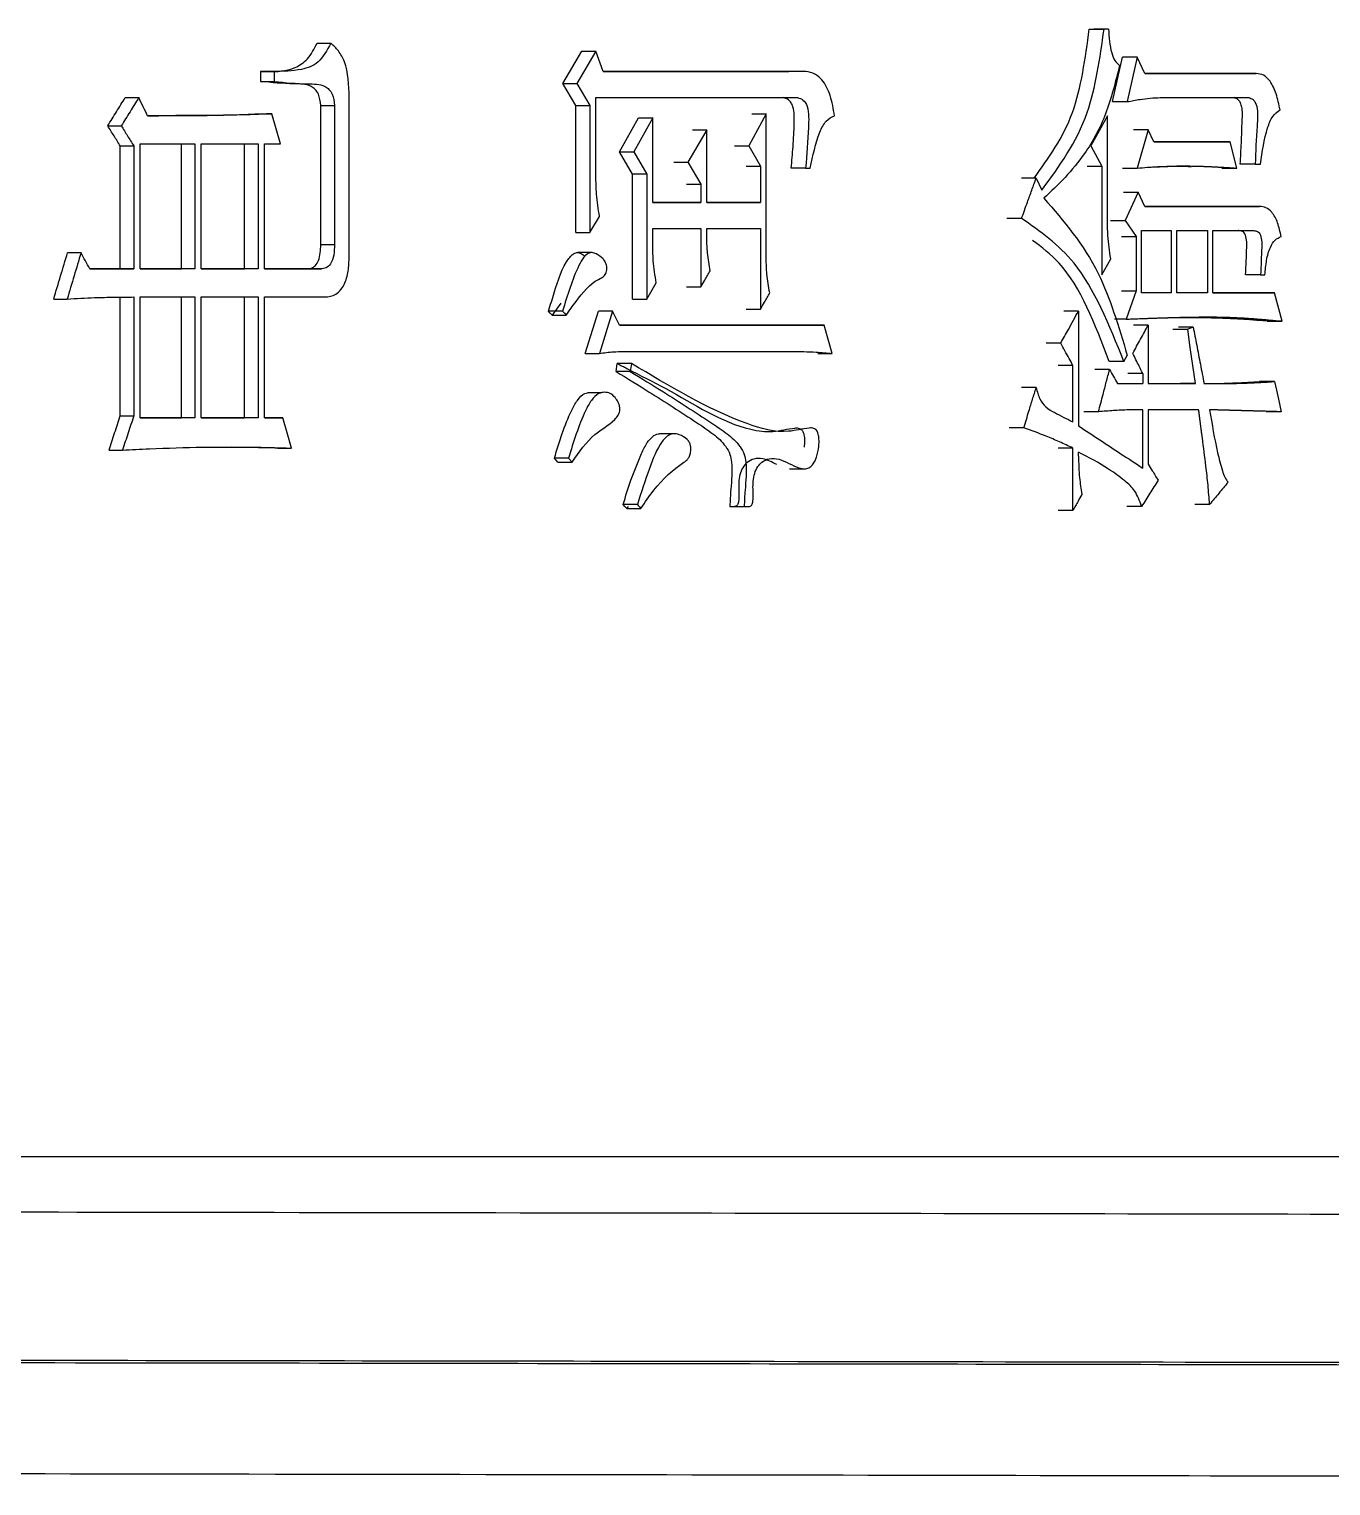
# Model space of a CAD drawing. Header units: millimetres. Extents: x 2371 to 4515, y 843 to 2359.
# Drawn here: x 3280.94 to 3287.93, y 1064.14 to 1071.97 of the extents above; entities that cross this region are included whole.
import ezdxf

# ---------------------------------------------------------------- set-up
doc = ezdxf.new("R2010")
doc.units = ezdxf.units.MM

msp = doc.modelspace()

# ---------------------------------------------------------------- linework, layer by layer
at = {"color": 7, "linetype": 'Continuous', "lineweight": 25}
for p, q in [((3286.6374, 1071.9671), (3286.7164, 1071.9671)), ((3286.7402, 1071.9671), (3286.6611, 1071.9671)), ((3286.7402, 1071.9671), (3286.7164, 1071.9671)), ((3282.4894, 1071.8913), (3282.5634, 1071.8913)), ((3283.809, 1071.675), (3283.9111, 1071.848)), ((3283.9869, 1071.848), (3283.8847, 1071.675)), ((3283.9111, 1071.848), (3283.9869, 1071.848)), ((3284.0252, 1071.7399), (3283.9869, 1071.848)), ((3286.7616, 1071.5776), (3286.8148, 1071.8156)), ((3286.8945, 1071.8156), (3286.8152, 1071.8156)), ((3286.8945, 1071.8156), (3286.8411, 1071.5776)), ((3286.9359, 1071.7291), (3286.8945, 1071.8156)), ((3282.2596, 1071.7399), (3282.186, 1071.7399)), ((3282.186, 1071.7399), (3282.186, 1071.6858)), ((3282.2596, 1071.7399), (3282.2596, 1071.6858)), ((3285.1012, 1071.7399), (3284.0252, 1071.7399)), ((3284.0252, 1071.7399), (3285.0239, 1071.7399)), ((3285.1012, 1071.7399), (3285.024, 1071.7399)), ((3282.186, 1071.6858), (3282.2596, 1071.6858)), ((3283.809, 1071.675), (3283.8847, 1071.675)), ((3283.8792, 1071.556), (3283.809, 1071.675)), ((3283.8847, 1071.675), (3283.955, 1071.556)), ((3287.534, 1071.7291), (3286.9359, 1071.7291)), ((3286.9359, 1071.7291), (3287.4535, 1071.7291)), ((3287.454, 1071.7291), (3287.534, 1071.7291)), ((3281.4592, 1071.5992), (3281.5318, 1071.5992)), ((3282.6621, 1070.7555), (3282.6621, 1071.5992)), ((3283.9869, 1071.5992), (3285.0701, 1071.5992)), ((3283.9869, 1071.1774), (3283.9869, 1071.5992)), ((3287.0186, 1071.5993), (3287.4933, 1071.5993)), ((3282.1727, 1071.5127), (3282.2463, 1071.5127)), ((3282.5092, 1071.5562), (3282.5832, 1071.5562)), ((3282.5092, 1070.8096), (3282.5092, 1071.5562)), ((3282.5832, 1071.5562), (3282.5832, 1070.8096)), ((3283.8792, 1071.556), (3283.955, 1071.556)), ((3283.8792, 1070.8745), (3283.8792, 1071.556)), ((3283.955, 1071.556), (3283.955, 1070.8745)), ((3284.902, 1071.5127), (3284.8082, 1071.3396)), ((3284.825, 1071.5127), (3284.902, 1071.5127)), ((3284.902, 1070.7339), (3284.902, 1071.5127)), ((3286.7342, 1071.5019), (3286.6449, 1071.3396)), ((3286.7342, 1070.9502), (3286.7342, 1071.5019)), ((3286.762, 1071.5776), (3286.8411, 1071.5776)), ((3281.365, 1071.4478), (3281.4376, 1071.4478)), ((3284.1145, 1071.3072), (3284.2158, 1071.4911)), ((3284.292, 1071.4911), (3284.1906, 1071.3072)), ((3284.2158, 1071.4911), (3284.292, 1071.4911)), ((3284.292, 1071.0367), (3284.292, 1071.4911)), ((3284.5824, 1071.4262), (3284.4816, 1071.2531)), ((3284.5058, 1071.4262), (3284.5824, 1071.4262)), ((3284.5824, 1071.0367), (3284.5824, 1071.4262)), ((3286.9536, 1071.4262), (3286.8743, 1071.4262)), ((3286.9536, 1071.4262), (3286.8945, 1071.2207)), ((3286.9832, 1071.3613), (3286.9536, 1071.4262)), ((3281.5386, 1070.6797), (3281.5386, 1071.3504)), ((3281.5386, 1071.3504), (3281.8336, 1071.3504)), ((3281.7605, 1070.6797), (3281.7605, 1071.3504)), ((3281.8336, 1071.3504), (3281.8336, 1070.6797)), ((3281.867, 1070.6797), (3281.867, 1071.3504)), ((3281.867, 1071.3504), (3282.1734, 1071.3504)), ((3282.0998, 1070.6798), (3282.0998, 1071.3504)), ((3282.1734, 1071.3504), (3282.1733, 1070.6798)), ((3282.2065, 1071.3504), (3282.2927, 1071.3504)), ((3282.2065, 1070.6798), (3282.2065, 1071.3504)), ((3287.3143, 1071.3613), (3287.3942, 1071.3613)), ((3287.4292, 1071.2207), (3287.3942, 1071.3613)), ((3281.4323, 1071.3396), (3281.5049, 1071.3396)), ((3281.4323, 1070.6797), (3281.4323, 1071.3396)), ((3281.5049, 1071.3396), (3281.5049, 1070.6797)), ((3284.1145, 1071.3072), (3284.1906, 1071.3072)), ((3284.1841, 1071.1882), (3284.1145, 1071.3072)), ((3284.1906, 1071.3072), (3284.2604, 1071.1882)), ((3284.7314, 1071.3396), (3284.8082, 1071.3396)), ((3284.8082, 1071.3396), (3284.8707, 1071.2315)), ((3286.6449, 1071.3396), (3286.7045, 1071.2315)), ((3284.2604, 1071.1882), (3284.1841, 1071.1882)), ((3284.1841, 1070.5175), (3284.1841, 1071.1882)), ((3284.2604, 1071.1882), (3284.2604, 1070.5175)), ((3284.4051, 1071.2531), (3284.4816, 1071.2531)), ((3284.4816, 1071.2531), (3284.5509, 1071.1341)), ((3284.7938, 1071.2315), (3284.8707, 1071.2315)), ((3284.8707, 1071.2315), (3284.8707, 1071.0367)), ((3285.1136, 1071.2206), (3285.0364, 1071.2206)), ((3285.1136, 1071.2206), (3285.1384, 1071.2206)), ((3286.6255, 1071.2315), (3286.7045, 1071.2315)), ((3286.7045, 1071.2315), (3286.7045, 1070.6473)), ((3286.8152, 1071.2207), (3286.8945, 1071.2207)), ((3287.3493, 1071.2207), (3287.4292, 1071.2207)), ((3287.5282, 1071.2423), (3287.4482, 1071.2423)), ((3287.5282, 1071.2423), (3287.5572, 1071.2423)), ((3284.4744, 1071.1341), (3284.5509, 1071.1341)), ((3284.5509, 1071.1341), (3284.5509, 1071.0367)), ((3286.3515, 1071.1666), (3286.2729, 1071.1666)), ((3286.3515, 1071.1666), (3286.3815, 1071.1017)), ((3284.5509, 1071.0367), (3284.292, 1071.0367)), ((3284.292, 1071.0367), (3284.4743, 1071.0367)), ((3284.4744, 1071.0367), (3284.5509, 1071.0367)), ((3284.8707, 1071.0367), (3284.5824, 1071.0367)), ((3284.5824, 1071.0367), (3284.7937, 1071.0367)), ((3284.7938, 1071.0367), (3284.8707, 1071.0367)), ((3286.8211, 1071.0909), (3286.9004, 1071.0909)), ((3286.9004, 1071.0909), (3286.8293, 1070.9394)), ((3286.9359, 1071.0151), (3286.9004, 1071.0909)), ((3283.955, 1070.8745), (3284.0061, 1070.961)), ((3287.5514, 1071.0151), (3286.9359, 1071.0151)), ((3286.9359, 1071.0151), (3287.4709, 1071.0151)), ((3287.4714, 1071.0151), (3287.5514, 1071.0151)), ((3284.292, 1070.8961), (3284.5509, 1070.8961)), ((3284.292, 1070.8204), (3284.292, 1070.8961)), ((3284.5509, 1070.8961), (3284.5509, 1070.5824)), ((3284.5824, 1070.8961), (3284.8707, 1070.8961)), ((3284.5824, 1070.842), (3284.5824, 1070.8961)), ((3284.8707, 1070.8961), (3284.8707, 1070.4634)), ((3286.2733, 1070.9502), (3286.1948, 1070.9502)), ((3286.7501, 1070.9394), (3286.8293, 1070.9394)), ((3286.8293, 1070.9394), (3286.8885, 1070.8529)), ((3286.9181, 1070.55), (3286.9181, 1070.8853)), ((3286.9181, 1070.8853), (3287.0775, 1070.8853)), ((3287.0775, 1070.8853), (3287.0775, 1070.55)), ((3287.107, 1070.55), (3287.107, 1070.8853)), ((3287.107, 1070.8853), (3287.2714, 1070.8853)), ((3287.2714, 1070.8853), (3287.2714, 1070.55)), ((3287.3007, 1070.8853), (3287.5165, 1070.8853)), ((3287.3007, 1070.55), (3287.3007, 1070.8853)), ((3287.4367, 1070.8853), (3287.5167, 1070.8853)), ((3282.5092, 1070.8096), (3282.5832, 1070.8096)), ((3283.8792, 1070.8745), (3283.955, 1070.8745)), ((3286.8093, 1070.8529), (3286.8885, 1070.8529)), ((3286.8885, 1070.8529), (3286.8885, 1070.5608)), ((3281.2215, 1070.7663), (3281.1492, 1070.7663)), ((3283.9671, 1070.7667), (3283.8907, 1070.7667)), ((3286.7045, 1070.6473), (3286.7521, 1070.7339)), ((3281.5049, 1070.6797), (3281.2688, 1070.6797)), ((3281.2688, 1070.6797), (3281.4323, 1070.6797)), ((3281.4323, 1070.6797), (3281.5049, 1070.6797)), ((3281.8336, 1070.6797), (3281.5386, 1070.6797)), ((3281.5386, 1070.6797), (3281.7605, 1070.6797)), ((3281.8336, 1070.6797), (3281.7605, 1070.6797)), ((3282.1733, 1070.6798), (3281.867, 1070.6797)), ((3281.867, 1070.6797), (3282.0998, 1070.6798)), ((3282.1733, 1070.6798), (3282.0998, 1070.6798)), ((3282.5107, 1070.6798), (3282.2065, 1070.6798)), ((3282.2065, 1070.6798), (3282.4368, 1070.6798)), ((3282.4368, 1070.6798), (3282.5107, 1070.6798)), ((3287.5572, 1070.6474), (3287.4772, 1070.6474)), ((3287.5572, 1070.6474), (3287.5804, 1070.6474)), ((3284.2604, 1070.5175), (3284.311, 1070.604)), ((3284.4744, 1070.5824), (3284.5509, 1070.5824)), ((3281.0748, 1070.5175), (3281.147, 1070.5175)), ((3281.4323, 1069.8901), (3281.4323, 1070.5283)), ((3281.5049, 1070.5283), (3281.5049, 1069.8901)), ((3281.5386, 1069.8793), (3281.5386, 1070.5283)), ((3281.5386, 1070.5283), (3281.8336, 1070.5283)), ((3281.7605, 1069.8793), (3281.7605, 1070.5283)), ((3281.8336, 1070.5283), (3281.8336, 1069.8793)), ((3281.867, 1069.8793), (3281.867, 1070.5283)), ((3281.867, 1070.5283), (3282.1733, 1070.5283)), ((3282.0998, 1069.8793), (3282.0998, 1070.5283)), ((3282.1733, 1070.5283), (3282.1733, 1069.8793)), ((3282.2065, 1070.5283), (3282.5305, 1070.5283)), ((3282.2065, 1069.8793), (3282.2065, 1070.5283)), ((3283.7983, 1070.4945), (3283.7515, 1070.431)), ((3284.1841, 1070.5175), (3284.2604, 1070.5175)), ((3286.8093, 1070.5608), (3286.8885, 1070.5608)), ((3286.8885, 1070.5608), (3286.8352, 1070.4094)), ((3287.0775, 1070.55), (3286.9181, 1070.55)), ((3287.0775, 1070.55), (3286.9981, 1070.55)), ((3287.2714, 1070.55), (3287.107, 1070.55)), ((3287.2714, 1070.55), (3287.1917, 1070.55)), ((3287.6327, 1070.55), (3287.3007, 1070.55)), ((3287.3007, 1070.55), (3287.5521, 1070.55)), ((3287.5525, 1070.55), (3287.6327, 1070.55)), ((3287.6732, 1070.3986), (3287.6327, 1070.55)), ((3283.8079, 1070.4526), (3283.7323, 1070.4526)), ((3283.7515, 1070.431), (3283.8271, 1070.431)), ((3283.9302, 1070.2254), (3284.0002, 1070.4526)), ((3284.0761, 1070.4526), (3284.0002, 1070.4526)), ((3284.0761, 1070.4526), (3284.0061, 1070.2254)), ((3284.1143, 1070.3769), (3284.0761, 1070.4526)), ((3284.7938, 1070.4634), (3284.8707, 1070.4634)), ((3286.5792, 1070.4526), (3286.5004, 1070.4526)), ((3286.5792, 1070.4526), (3286.5792, 1069.836)), ((3286.8352, 1070.4094), (3286.7718, 1070.4094)), ((3285.2128, 1070.3769), (3284.1143, 1070.3769)), ((3284.1143, 1070.3769), (3285.1354, 1070.3769)), ((3285.1355, 1070.3769), (3285.2128, 1070.3769)), ((3285.2561, 1070.2255), (3285.2128, 1070.3769)), ((3286.9536, 1070.3769), (3286.8743, 1070.3769)), ((3286.9536, 1070.3769), (3286.9536, 1070.0632)), ((3287.0862, 1070.3553), (3287.1658, 1070.3553)), ((3287.1952, 1070.3661), (3287.1156, 1070.3661)), ((3287.1952, 1070.3661), (3287.1658, 1070.3553)), ((3287.5925, 1070.3986), (3287.5251, 1070.4043)), ((3287.593, 1070.3986), (3287.6732, 1070.3986)), ((3286.4835, 1070.2796), (3286.4048, 1070.2796)), ((3283.9302, 1070.2254), (3284.0061, 1070.2254)), ((3284.0954, 1070.1281), (3284.1018, 1070.1714)), ((3284.1779, 1070.1714), (3284.1018, 1070.1714)), ((3284.1779, 1070.1714), (3284.1715, 1070.1281)), ((3284.1842, 1070.2363), (3285.039, 1070.2363)), ((3284.9619, 1070.2363), (3285.039, 1070.2363)), ((3285.1788, 1070.2255), (3285.2561, 1070.2255)), ((3286.8233, 1070.1822), (3286.8411, 1070.2146)), ((3284.1715, 1070.1281), (3284.0954, 1070.1281)), ((3286.5493, 1070.1606), (3286.4705, 1070.1606)), ((3286.5493, 1069.8577), (3286.5493, 1070.1606)), ((3286.7461, 1070.1389), (3286.6671, 1070.1389)), ((3286.924, 1070.1173), (3286.8448, 1070.1173)), ((3286.924, 1070.1173), (3286.924, 1070.0632)), ((3284.0169, 1070.0144), (3283.941, 1070.0144)), ((3286.3515, 1070.0416), (3286.2726, 1070.0416)), ((3286.7877, 1070.0632), (3286.924, 1070.0632)), ((3286.8448, 1070.0632), (3286.924, 1070.0632)), ((3286.9536, 1070.0632), (3287.2069, 1070.0632)), ((3287.2069, 1070.0632), (3287.1273, 1070.0632)), ((3287.6326, 1070.074), (3287.552, 1070.074)), ((3281.4323, 1069.8901), (3281.5049, 1069.8901)), ((3281.8336, 1069.8793), (3281.5386, 1069.8793)), ((3281.5386, 1069.8793), (3281.7605, 1069.8793)), ((3281.8336, 1069.8793), (3281.7605, 1069.8793)), ((3282.1733, 1069.8793), (3281.867, 1069.8793)), ((3281.867, 1069.8793), (3282.0998, 1069.8793)), ((3282.1733, 1069.8793), (3282.0998, 1069.8793)), ((3282.3059, 1069.8793), (3282.2065, 1069.8793)), ((3282.2065, 1069.8793), (3282.2323, 1069.8793)), ((3282.2323, 1069.8793), (3282.3059, 1069.8793)), ((3286.6866, 1069.9118), (3286.6076, 1069.9118)), ((3286.924, 1069.6089), (3286.924, 1069.9226)), ((3287.2245, 1069.9226), (3286.9536, 1069.9226)), ((3286.9536, 1069.9226), (3286.9536, 1069.6305)), ((3287.6674, 1069.9118), (3287.5872, 1069.9118)), ((3284.406, 1069.7934), (3284.3291, 1069.7934)), ((3286.2853, 1069.8252), (3286.2068, 1069.8252)), ((3281.3718, 1069.7062), (3281.4443, 1069.7062)), ((3282.2785, 1069.717), (3282.3523, 1069.717)), ((3286.5493, 1069.7171), (3286.4705, 1069.7171)), ((3286.5493, 1069.3817), (3286.5493, 1069.7171)), ((3283.7834, 1069.6413), (3283.7643, 1069.6629)), ((3283.7834, 1069.6413), (3283.8591, 1069.6413)), ((3283.8399, 1069.6629), (3283.8591, 1069.6413)), ((3286.5792, 1069.6738), (3286.5792, 1069.6954)), ((3285.0276, 1069.6058), (3285.1053, 1069.6058)), ((3284.2096, 1069.4142), (3284.1334, 1069.4142)), ((3284.1597, 1069.4028), (3284.1524, 1069.3926)), ((3284.1524, 1069.3926), (3284.2286, 1069.3926)), ((3284.7314, 1069.4033), (3284.8082, 1069.4033)), ((3286.9182, 1069.4034), (3286.8389, 1069.4034)), ((3287.2831, 1069.4142), (3287.2034, 1069.4142)), ((3286.5493, 1069.3817), (3286.4705, 1069.3817))]:
    msp.add_line(p, q, dxfattribs=at)
at = {"color": 7, "linetype": 'Continuous', "lineweight": 25, "flags": 128}
for points in [[(3282.2927, 1071.3504), (3282.2695, 1071.4316), (3282.2463, 1071.5127)], [(3283.7515, 1070.431), (3283.7467, 1070.4364), (3283.7419, 1070.4418), (3283.7323, 1070.4526)], [(3283.8079, 1070.4526), (3283.8175, 1070.4418), (3283.8271, 1070.431)], [(3287.2069, 1070.0632), (3287.1932, 1070.1606), (3287.1795, 1070.2579), (3287.1658, 1070.3553)], [(3286.8233, 1070.1822), (3286.788, 1070.1822), (3286.7659, 1070.1822), (3286.7442, 1070.1822)], [(3287.6326, 1070.074), (3287.6427, 1070.027), (3287.6528, 1069.98), (3287.6674, 1069.9118)], [(3282.3523, 1069.717), (3282.3291, 1069.7981), (3282.3059, 1069.8793)], [(3283.8399, 1069.6629), (3283.8119, 1069.6629), (3283.7881, 1069.6629), (3283.7643, 1069.6629)], [(3284.1524, 1069.3926), (3284.1476, 1069.3981), (3284.1428, 1069.4036), (3284.1334, 1069.4142)], [(3284.2096, 1069.4142), (3284.2144, 1069.4087), (3284.2215, 1069.4006), (3284.2286, 1069.3926)], [(3284.7064, 1069.4033), (3284.7348, 1069.4033), (3284.7832, 1069.4033)]]:
    msp.add_lwpolyline(points, dxfattribs=at)
at = {"color": 7, "linetype": 'Continuous', "lineweight": 25}
for points, knots in [([(3286.3404, 1071.1666), (3286.4186, 1071.2749), (3286.5723, 1071.488), (3286.6156, 1071.8092), (3286.637, 1071.9671)], [0, 0, 0, 0, 0.5085385, 1, 1, 1, 1]), ([(3286.3815, 1071.1017), (3286.4751, 1071.229), (3286.6451, 1071.4602), (3286.6943, 1071.8099), (3286.7164, 1071.9671)], [0, 0, 0, 0, 0.550671, 1, 1, 1, 1]), ([(3286.637, 1071.9671), (3286.6414, 1071.9671), (3286.6493, 1071.9671), (3286.6572, 1071.9671), (3286.6607, 1071.9671)], [0, 0, 0, 0, 0.56, 1, 1, 1, 1]), ([(3286.7402, 1071.9671), (3286.743, 1071.923), (3286.747, 1071.8621), (3286.7729, 1071.7953), (3286.7908, 1071.7799), (3286.7996, 1071.7724)], [0, 0, 0, 0, 0.571542, 0.789948, 1, 1, 1, 1]), ([(3282.186, 1071.7399), (3282.2486, 1071.7377), (3282.3361, 1071.7347), (3282.4426, 1071.8014), (3282.4736, 1071.861), (3282.4894, 1071.8913)], [0, 0, 0, 0, 0.552607, 0.772172, 1, 1, 1, 1]), ([(3282.5634, 1071.8913), (3282.5425, 1071.8532), (3282.5015, 1071.7783), (3282.3873, 1071.7413), (3282.308, 1071.7404), (3282.2596, 1071.7399)], [0, 0, 0, 0, 0.287877, 0.565058, 1, 1, 1, 1]), ([(3282.6621, 1071.5992), (3282.6599, 1071.6673), (3282.6568, 1071.7615), (3282.6057, 1071.8525), (3282.5774, 1071.8785), (3282.5634, 1071.8913)], [0, 0, 0, 0, 0.57016, 0.787713, 1, 1, 1, 1]), ([(3285.2685, 1071.5019), (3285.2624, 1071.5389), (3285.2504, 1071.6117), (3285.2079, 1071.6946), (3285.1539, 1071.7351), (3285.1187, 1071.7383), (3285.1012, 1071.7399)], [0, 0, 0, 0, 0.292671, 0.574804, 0.788903, 1, 1, 1, 1]), ([(3286.7996, 1071.7724), (3286.7775, 1071.6828), (3286.7338, 1071.5059), (3286.5957, 1071.2524), (3286.4698, 1071.1315), (3286.3936, 1071.0584)], [0, 0, 0, 0, 0.288018, 0.569196, 1, 1, 1, 1]), ([(3282.5092, 1071.5562), (3282.5065, 1071.5779), (3282.5024, 1071.6118), (3282.4802, 1071.6454), (3282.4368, 1071.6739), (3282.3358, 1071.6709), (3282.2454, 1071.6799), (3282.186, 1071.6858)], [0, 0, 0, 0, 0.11952, 0.186238, 0.251201, 0.506978, 1, 1, 1, 1]), ([(3282.2596, 1071.6858), (3282.3191, 1071.6799), (3282.4096, 1071.6709), (3282.5107, 1071.6739), (3282.5542, 1071.6454), (3282.5764, 1071.6118), (3282.5805, 1071.5779), (3282.5832, 1071.5562)], [0, 0, 0, 0, 0.493123, 0.748949, 0.813909, 0.880596, 1, 1, 1, 1]), ([(3287.6616, 1071.5344), (3287.6557, 1071.5632), (3287.6439, 1071.62), (3287.613, 1071.6864), (3287.5737, 1071.7241), (3287.5472, 1071.7274), (3287.534, 1071.7291)], [0, 0, 0, 0, 0.291495, 0.574413, 0.789057, 1, 1, 1, 1]), ([(3281.365, 1071.4478), (3281.3807, 1071.473), (3281.4121, 1071.5235), (3281.4435, 1071.574), (3281.4592, 1071.5992)], [0, 0, 0, 0, 0.499999, 1, 1, 1, 1]), ([(3281.5318, 1071.5992), (3281.5161, 1071.574), (3281.4847, 1071.5235), (3281.4533, 1071.473), (3281.4376, 1071.4478)], [0, 0, 0, 0, 0.499999, 1, 1, 1, 1]), ([(3281.5789, 1071.5019), (3281.571, 1071.5181), (3281.5554, 1071.5505), (3281.5397, 1071.583), (3281.5318, 1071.5992)], [0, 0, 0, 0, 0.5, 1, 1, 1, 1]), ([(3285.0363, 1071.2206), (3285.0396, 1071.259), (3285.0466, 1071.339), (3285.0523, 1071.4346), (3285.0527, 1071.5063), (3285.0485, 1071.5457), (3285.0357, 1071.5727), (3285.0206, 1071.589), (3285.0056, 1071.5963), (3284.996, 1071.5985), (3284.9929, 1071.5993)], [0, 0, 0, 0, 0.268829, 0.56133, 0.664341, 0.768404, 0.830798, 0.892792, 0.965759, 1, 1, 1, 1]), ([(3285.0701, 1071.5993), (3285.0802, 1071.5964), (3285.1007, 1071.5905), (3285.1264, 1071.5523), (3285.1306, 1071.496), (3285.1276, 1071.3856), (3285.1198, 1071.2937), (3285.1136, 1071.2206)], [0, 0, 0, 0, 0.110883, 0.226049, 0.356903, 0.489202, 1, 1, 1, 1]), ([(3286.8411, 1071.5776), (3286.8638, 1071.5819), (3286.9047, 1071.5895), (3286.9639, 1071.5972), (3287.0003, 1071.5986), (3287.0186, 1071.5993)], [0, 0, 0, 0, 0.38409, 0.691775, 1, 1, 1, 1]), ([(3287.4477, 1071.2423), (3287.4499, 1071.2805), (3287.4545, 1071.3579), (3287.457, 1071.4489), (3287.4604, 1071.5125), (3287.458, 1071.5458), (3287.4505, 1071.5697), (3287.44, 1071.5866), (3287.4267, 1071.5947), (3287.4172, 1071.5979), (3287.4129, 1071.5994)], [0, 0, 0, 0, 0.286968, 0.580596, 0.680153, 0.764019, 0.826522, 0.878176, 0.943989, 1, 1, 1, 1]), ([(3287.4933, 1071.5994), (3287.5013, 1071.5968), (3287.5142, 1071.5928), (3287.5291, 1071.5744), (3287.5448, 1071.5282), (3287.534, 1071.4108), (3287.5305, 1071.3093), (3287.5282, 1071.2423)], [0, 0, 0, 0, 0.101343, 0.162893, 0.226662, 0.489518, 1, 1, 1, 1]), ([(3281.5788, 1071.5021), (3281.6324, 1071.5022), (3281.725, 1071.5024), (3281.8365, 1071.5033), (3281.9042, 1071.5039), (3281.9381, 1071.5046), (3281.9622, 1071.5051), (3282.0153, 1071.5062), (3282.0872, 1071.5082), (3282.1492, 1071.5114), (3282.1727, 1071.5127)], [0, 0, 0, 0, 0.269347, 0.464835, 0.56258, 0.611452, 0.635888, 0.68476, 0.880254, 1, 1, 1, 1]), ([(3282.2463, 1071.5127), (3282.2079, 1071.5107), (3282.1646, 1071.5085), (3282.1019, 1071.5065), (3282.0392, 1071.5052), (3281.9619, 1071.5036), (3281.8844, 1071.5032), (3281.836, 1071.5028), (3281.802, 1071.5026), (3281.7826, 1071.5025), (3281.7705, 1071.5024), (3281.7608, 1071.5024), (3281.751, 1071.5023), (3281.7413, 1071.5023), (3281.7292, 1071.5023), (3281.7195, 1071.5022), (3281.7073, 1071.5022), (3281.6976, 1071.5021), (3281.6854, 1071.5021), (3281.6757, 1071.5021), (3281.666, 1071.5021), (3281.6562, 1071.502), (3281.6465, 1071.502), (3281.6343, 1071.502), (3281.6258, 1071.502), (3281.6173, 1071.5019), (3281.6124, 1071.5019), (3281.6063, 1071.5019), (3281.6015, 1071.5019), (3281.5966, 1071.5019), (3281.5918, 1071.5019), (3281.5859, 1071.5019), (3281.5812, 1071.5019), (3281.5789, 1071.5019)], [0, 0, 0, 0, 0.174064, 0.195822, 0.282854, 0.456917, 0.543949, 0.63098, 0.674496, 0.696253, 0.718011, 0.72889, 0.739769, 0.761527, 0.772406, 0.794164, 0.805043, 0.8268, 0.837679, 0.859437, 0.870316, 0.881195, 0.902953, 0.913832, 0.93559, 0.941029, 0.951908, 0.957347, 0.968226, 0.973666, 0.979105, 0.989553, 1, 1, 1, 1]), ([(3285.1384, 1071.2206), (3285.1522, 1071.287), (3285.1713, 1071.3787), (3285.2204, 1071.4794), (3285.2527, 1071.4945), (3285.2685, 1071.5019)], [0, 0, 0, 0, 0.572938, 0.791384, 1, 1, 1, 1]), ([(3287.5572, 1071.2423), (3287.5663, 1071.3089), (3287.5789, 1071.401), (3287.6198, 1071.5032), (3287.6479, 1071.5241), (3287.6616, 1071.5344)], [0, 0, 0, 0, 0.5719863, 0.7904957, 1, 1, 1, 1]), ([(3281.4323, 1071.3396), (3281.4211, 1071.3576), (3281.3987, 1071.3937), (3281.3762, 1071.4297), (3281.365, 1071.4478)], [0, 0, 0, 0, 0.5, 1, 1, 1, 1]), ([(3281.4376, 1071.4478), (3281.4488, 1071.4297), (3281.4713, 1071.3937), (3281.4937, 1071.3576), (3281.5049, 1071.3396)], [0, 0, 0, 0, 0.499999, 1, 1, 1, 1]), ([(3287.3942, 1071.3613), (3287.2948, 1071.3613), (3287.1583, 1071.3613), (3287.0206, 1071.3613), (3286.9832, 1071.3613)], [0, 0, 0, 0, 0.728341, 1, 1, 1, 1]), ([(3286.9832, 1071.3613), (3287.0567, 1071.3613), (3287.1674, 1071.3613), (3287.2771, 1071.3613), (3287.3139, 1071.3613)], [0, 0, 0, 0, 0.664139, 1, 1, 1, 1]), ([(3286.8945, 1071.2207), (3286.9128, 1071.2221), (3286.9404, 1071.2242), (3286.9725, 1071.2264), (3286.9886, 1071.2275), (3287.0046, 1071.2284), (3287.0528, 1071.231), (3287.1169, 1071.2325), (3287.1899, 1071.232), (3287.2287, 1071.2309), (3287.2515, 1071.2301), (3287.2583, 1071.2299), (3287.2674, 1071.2295), (3287.2765, 1071.2291), (3287.2856, 1071.2287), (3287.2924, 1071.2284), (3287.2992, 1071.2281), (3287.3083, 1071.2276), (3287.3174, 1071.2272), (3287.3265, 1071.2267), (3287.3333, 1071.2263), (3287.3424, 1071.2258), (3287.3515, 1071.2253), (3287.3628, 1071.2247), (3287.3742, 1071.224), (3287.3878, 1071.2232), (3287.4061, 1071.2221), (3287.4199, 1071.2212), (3287.4292, 1071.2207)], [0, 0, 0, 0, 0.10244, 0.15366, 0.17927, 0.192075, 0.243295, 0.448194, 0.550635, 0.653077, 0.665882, 0.678687, 0.691492, 0.717102, 0.729907, 0.742712, 0.755517, 0.768321, 0.793931, 0.806736, 0.819541, 0.832346, 0.857956, 0.870761, 0.896371, 0.921981, 0.947591, 1, 1, 1, 1]), ([(3286.9815, 1071.227), (3286.9826, 1071.227), (3286.9917, 1071.2274), (3287.08, 1071.231), (3287.1354, 1071.2307), (3287.1737, 1071.23), (3287.1817, 1071.2297), (3287.1866, 1071.2296)], [0, 0, 0, 0, 0.061722, 0.491152, 0.7307935, 0.8351844, 1, 1, 1, 1]), ([(3284.0061, 1070.961), (3283.9997, 1071.0008), (3283.9884, 1071.0719), (3283.9874, 1071.1451), (3283.9869, 1071.1774)], [0, 0, 0, 0, 0.558835, 1, 1, 1, 1]), ([(3286.2733, 1070.9502), (3286.2838, 1070.9792), (3286.3021, 1071.0298), (3286.3282, 1071.1019), (3286.3437, 1071.145), (3286.3515, 1071.1666)], [0, 0, 0, 0, 0.402386, 0.701193, 1, 1, 1, 1]), ([(3286.3936, 1071.0584), (3286.4997, 1070.936), (3286.6924, 1070.7138), (3286.795, 1070.3693), (3286.8411, 1070.2146)], [0, 0, 0, 0, 0.551113, 1, 1, 1, 1]), ([(3287.6674, 1070.8529), (3287.662, 1070.8782), (3287.6515, 1070.928), (3287.6218, 1070.9831), (3287.5863, 1071.0118), (3287.563, 1071.014), (3287.5514, 1071.0151)], [0, 0, 0, 0, 0.291879, 0.573778, 0.788361, 1, 1, 1, 1]), ([(3286.8233, 1070.1822), (3286.7439, 1070.3776), (3286.6044, 1070.7207), (3286.3729, 1070.8812), (3286.2733, 1070.9502)], [0, 0, 0, 0, 0.5695969, 1, 1, 1, 1]), ([(3286.7521, 1070.7339), (3286.746, 1070.7749), (3286.7355, 1070.8461), (3286.7346, 1070.9193), (3286.7342, 1070.9502)], [0, 0, 0, 0, 0.576908, 1, 1, 1, 1]), ([(3287.4767, 1070.6474), (3287.4789, 1070.6967), (3287.4817, 1070.7588), (3287.4834, 1070.8331), (3287.4751, 1070.8695), (3287.4553, 1070.8839), (3287.4424, 1070.8849), (3287.4361, 1070.8853)], [0, 0, 0, 0, 0.513666, 0.647616, 0.773872, 0.888864, 1, 1, 1, 1]), ([(3287.5165, 1070.8853), (3287.5229, 1070.8849), (3287.5358, 1070.8839), (3287.5556, 1070.8695), (3287.5639, 1070.8331), (3287.5622, 1070.7588), (3287.5594, 1070.6967), (3287.5572, 1070.6474)], [0, 0, 0, 0, 0.111245, 0.226323, 0.352571, 0.486481, 1, 1, 1, 1]), ([(3282.4368, 1070.6798), (3282.4445, 1070.6803), (3282.4599, 1070.6813), (3282.4818, 1070.6961), (3282.5061, 1070.7367), (3282.5079, 1070.7793), (3282.5092, 1070.8096)], [0, 0, 0, 0, 0.177833, 0.357864, 0.544114, 1, 1, 1, 1]), ([(3282.5832, 1070.8096), (3282.5826, 1070.7908), (3282.5814, 1070.7538), (3282.5657, 1070.7058), (3282.5381, 1070.682), (3282.5198, 1070.6805), (3282.5107, 1070.6798)], [0, 0, 0, 0, 0.293264, 0.577264, 0.790624, 1, 1, 1, 1]), ([(3284.311, 1070.604), (3284.3047, 1070.6438), (3284.2935, 1070.7149), (3284.2925, 1070.7881), (3284.292, 1070.8204)], [0, 0, 0, 0, 0.558836, 1, 1, 1, 1]), ([(3284.6013, 1070.669), (3284.5955, 1070.7006), (3284.5853, 1070.7573), (3284.5833, 1070.8161), (3284.5824, 1070.842)], [0, 0, 0, 0, 0.558879, 1, 1, 1, 1]), ([(3286.7438, 1070.1822), (3286.6671, 1070.3829), (3286.5608, 1070.6611), (3286.3818, 1070.7952), (3286.3319, 1070.8326)], [0, 0, 0, 0, 0.72121, 1, 1, 1, 1]), ([(3287.5804, 1070.6474), (3287.5828, 1070.6735), (3287.5874, 1070.7253), (3287.6052, 1070.7921), (3287.634, 1070.8381), (3287.6564, 1070.848), (3287.6674, 1070.8529)], [0, 0, 0, 0, 0.2904, 0.575151, 0.790821, 1, 1, 1, 1]), ([(3281.0748, 1070.5175), (3281.0872, 1070.559), (3281.112, 1070.6419), (3281.1368, 1070.7248), (3281.1492, 1070.7663)], [0, 0, 0, 0, 0.5, 1, 1, 1, 1]), ([(3281.2215, 1070.7663), (3281.2091, 1070.7248), (3281.1842, 1070.6419), (3281.1594, 1070.559), (3281.147, 1070.5175)], [0, 0, 0, 0, 0.499999, 1, 1, 1, 1]), ([(3281.2688, 1070.6797), (3281.2609, 1070.6942), (3281.2452, 1070.723), (3281.2294, 1070.7519), (3281.2215, 1070.7663)], [0, 0, 0, 0, 0.500001, 1, 1, 1, 1]), ([(3282.5305, 1070.5283), (3282.5513, 1070.5304), (3282.5934, 1070.5345), (3282.6415, 1070.5961), (3282.6599, 1070.6769), (3282.6614, 1070.7292), (3282.6621, 1070.7555)], [0, 0, 0, 0, 0.266734, 0.54095, 0.768753, 1, 1, 1, 1]), ([(3283.7323, 1070.4526), (3283.7425, 1070.4852), (3283.7733, 1070.5833), (3283.8084, 1070.7001), (3283.8611, 1070.7579), (3283.8848, 1070.7693), (3283.9088, 1070.7633), (3283.9228, 1070.7531), (3283.9298, 1070.7479)], [0, 0, 0, 0, 0.2296847, 0.691562, 0.7707687, 0.8503095, 0.9246507, 1, 1, 1, 1]), ([(3283.8271, 1070.431), (3283.8446, 1070.4555), (3283.8973, 1070.5295), (3283.9645, 1070.6111), (3284.027, 1070.6346), (3284.0408, 1070.6532), (3284.0452, 1070.6671), (3284.0463, 1070.6832), (3284.0441, 1070.7007), (3284.0374, 1070.719), (3284.019, 1070.7413), (3283.9949, 1070.7571), (3283.9677, 1070.7692), (3283.9439, 1070.7625), (3283.9177, 1070.7403), (3283.8844, 1070.6768), (3283.8467, 1070.5796), (3283.8209, 1070.4951), (3283.8079, 1070.4526)], [0, 0, 0, 0, 0.109185, 0.329159, 0.383764, 0.397994, 0.412315, 0.428913, 0.44575, 0.465116, 0.490353, 0.552222, 0.585254, 0.61868, 0.660425, 0.720614, 0.859403, 1, 1, 1, 1]), ([(3284.9207, 1070.55), (3284.9146, 1070.5836), (3284.9036, 1070.6438), (3284.9025, 1070.7063), (3284.902, 1070.7339)], [0, 0, 0, 0, 0.558545, 1, 1, 1, 1]), ([(3284.5509, 1070.5824), (3284.5581, 1070.5948), (3284.5701, 1070.6154), (3284.5869, 1070.6442), (3284.5965, 1070.6607), (3284.6013, 1070.669)], [0, 0, 0, 0, 0.42837, 0.714189, 1, 1, 1, 1]), ([(3281.147, 1070.5175), (3281.1961, 1070.5203), (3281.2804, 1070.525), (3281.3997, 1070.5276), (3281.4698, 1070.5281), (3281.5049, 1070.5283)], [0, 0, 0, 0, 0.41049, 0.705225, 1, 1, 1, 1]), ([(3284.8707, 1070.4634), (3284.8779, 1070.4758), (3284.8898, 1070.4964), (3284.9064, 1070.5252), (3284.9159, 1070.5417), (3284.9207, 1070.55)], [0, 0, 0, 0, 0.428365, 0.714185, 1, 1, 1, 1]), ([(3286.4835, 1070.2796), (3286.4973, 1070.3045), (3286.5202, 1070.3458), (3286.5521, 1070.4035), (3286.5702, 1070.4363), (3286.5792, 1070.4526)], [0, 0, 0, 0, 0.432644, 0.716322, 1, 1, 1, 1]), ([(3286.8352, 1070.4094), (3286.8405, 1070.4096), (3286.851, 1070.41), (3286.8667, 1070.4106), (3286.8825, 1070.4112), (3286.8983, 1070.4117), (3286.9114, 1070.4122), (3286.9245, 1070.4127), (3286.935, 1070.4131), (3286.9455, 1070.4135), (3286.9534, 1070.4138), (3286.9599, 1070.414), (3286.9691, 1070.4143), (3286.9783, 1070.4146), (3286.9887, 1070.415), (3286.9966, 1070.4153), (3287.0071, 1070.4156), (3287.0175, 1070.416), (3287.0306, 1070.4164), (3287.0411, 1070.4167), (3287.0515, 1070.417), (3287.0581, 1070.4172), (3287.0646, 1070.4174), (3287.0711, 1070.4176), (3287.0777, 1070.4178), (3287.0842, 1070.418), (3287.0907, 1070.4182), (3287.0972, 1070.4183), (3287.1038, 1070.4185), (3287.1103, 1070.4187), (3287.1168, 1070.4188), (3287.1234, 1070.419), (3287.1299, 1070.4192), (3287.1364, 1070.4193), (3287.1429, 1070.4195), (3287.1573, 1070.4198), (3287.212, 1070.4209), (3287.2848, 1070.4215), (3287.3574, 1070.4204), (3287.3937, 1070.4192), (3287.4144, 1070.4184), (3287.4299, 1070.4177), (3287.4454, 1070.4168), (3287.4609, 1070.416), (3287.4738, 1070.4152), (3287.4867, 1070.4143), (3287.4996, 1070.4134), (3287.5125, 1070.4125), (3287.5254, 1070.4115), (3287.5382, 1070.4105), (3287.5537, 1070.4093), (3287.5666, 1070.4082), (3287.5794, 1070.4071), (3287.5923, 1070.406), (3287.6051, 1070.4048), (3287.618, 1070.4037), (3287.6308, 1070.4025), (3287.6436, 1070.4013), (3287.6578, 1070.4), (3287.6668, 1070.3992), (3287.6732, 1070.3986)], [0, 0, 0, 0, 0.018603, 0.037206, 0.055809, 0.074412, 0.093015, 0.102316, 0.120919, 0.130221, 0.139522, 0.148824, 0.153474, 0.172077, 0.181379, 0.19068, 0.199982, 0.218585, 0.227886, 0.246489, 0.255791, 0.265092, 0.269743, 0.279044, 0.288346, 0.292997, 0.302298, 0.311599, 0.31625, 0.325552, 0.334853, 0.339504, 0.348805, 0.358107, 0.362758, 0.372059, 0.409265, 0.558092, 0.632505, 0.669711, 0.688314, 0.706917, 0.72552, 0.744123, 0.762726, 0.772028, 0.790631, 0.809233, 0.818535, 0.837138, 0.855741, 0.874344, 0.883645, 0.902248, 0.920851, 0.930153, 0.948756, 0.967359, 0.97666, 1, 1, 1, 1]), ([(3287.0445, 1070.4168), (3287.0445, 1070.4168), (3287.0445, 1070.4168), (3287.1239, 1070.4188), (3287.2551, 1070.4195), (3287.4057, 1070.4134), (3287.4912, 1070.4079), (3287.5277, 1070.4054), (3287.5402, 1070.4045), (3287.5453, 1070.4041), (3287.545, 1070.4041), (3287.545, 1070.4041)], [0, 0, 0, 0, 0.005956, 0.09253, 0.479471, 0.775614, 0.898514, 0.970424, 0.985739, 0.999253, 1, 1, 1, 1]), ([(3286.8708, 1070.2255), (3286.8846, 1070.2507), (3286.9122, 1070.3012), (3286.9398, 1070.3517), (3286.9536, 1070.3769)], [0, 0, 0, 0, 0.5, 1, 1, 1, 1]), ([(3287.1952, 1070.3661), (3287.2014, 1070.3341), (3287.2143, 1070.2676), (3287.2338, 1070.1666), (3287.2471, 1070.0977), (3287.2538, 1070.0632)], [0, 0, 0, 0, 0.317295, 0.658647, 1, 1, 1, 1]), ([(3286.5493, 1070.1606), (3286.5424, 1070.173), (3286.528, 1070.1991), (3286.5061, 1070.2388), (3286.491, 1070.266), (3286.4835, 1070.2796)], [0, 0, 0, 0, 0.314652, 0.657325, 1, 1, 1, 1]), ([(3284.0061, 1070.2254), (3284.0314, 1070.2288), (3284.0737, 1070.2344), (3284.1332, 1070.2355), (3284.1672, 1070.236), (3284.1842, 1070.2363)], [0, 0, 0, 0, 0.426865, 0.713404, 1, 1, 1, 1]), ([(3284.1018, 1070.1714), (3284.1192, 1070.1621), (3284.2061, 1070.116), (3284.4463, 1070), (3284.6991, 1069.8286), (3284.938, 1069.7984), (3285.0236, 1069.8232), (3285.0753, 1069.8256), (3285.0903, 1069.8178), (3285.0993, 1069.8054), (3285.1061, 1069.7849), (3285.1094, 1069.7555), (3285.1067, 1069.7332), (3285.1052, 1069.721)], [0, 0, 0, 0, 0.049956, 0.249704, 0.686626, 0.796056, 0.90562, 0.927942, 0.938242, 0.948634, 0.960298, 0.978294, 1, 1, 1, 1]), ([(3284.8082, 1069.4033), (3284.8111, 1069.4035), (3284.8159, 1069.4037), (3284.8222, 1069.4084), (3284.8268, 1069.4158), (3284.8313, 1069.4325), (3284.8325, 1069.4744), (3284.8284, 1069.5265), (3284.8382, 1069.5821), (3284.8552, 1069.6183), (3284.882, 1069.6465), (3284.9212, 1069.664), (3284.9903, 1069.6586), (3285.052, 1069.6141), (3285.1087, 1069.6034), (3285.1362, 1069.6114), (3285.1571, 1069.6328), (3285.1748, 1069.6719), (3285.1849, 1069.7188), (3285.1864, 1069.7617), (3285.1823, 1069.7894), (3285.1759, 1069.8067), (3285.1676, 1069.8176), (3285.153, 1069.8257), (3285.1036, 1069.8233), (3284.9852, 1069.7889), (3284.6561, 1069.8844), (3284.3816, 1070.0491), (3284.1779, 1070.1714)], [0, 0, 0, 0, 0.005261, 0.008837, 0.012422, 0.017277, 0.029828, 0.061172, 0.078769, 0.096459, 0.112862, 0.137643, 0.170618, 0.238675, 0.261666, 0.275651, 0.289759, 0.306991, 0.331345, 0.347224, 0.357105, 0.364402, 0.370592, 0.376767, 0.392657, 0.46137, 0.600195, 1, 1, 1, 1]), ([(3285.039, 1070.2363), (3285.0608, 1070.236), (3285.1044, 1070.2354), (3285.1768, 1070.2321), (3285.2273, 1070.2279), (3285.2561, 1070.2255)], [0, 0, 0, 0, 0.300385, 0.600783, 1, 1, 1, 1]), ([(3286.924, 1070.1173), (3286.9176, 1070.1303), (3286.9055, 1070.1549), (3286.8878, 1070.191), (3286.8764, 1070.214), (3286.8708, 1070.2255)], [0, 0, 0, 0, 0.36195, 0.680974, 1, 1, 1, 1]), ([(3284.0954, 1070.1281), (3284.155, 1070.0916), (3284.3003, 1070.0028), (3284.4735, 1069.89), (3284.6119, 1069.7982), (3284.6745, 1069.7442), (3284.7077, 1069.6873), (3284.7231, 1069.608), (3284.7113, 1069.513), (3284.7077, 1069.4341), (3284.7063, 1069.4033)], [0, 0, 0, 0, 0.221958, 0.540906, 0.653572, 0.7486099, 0.7892232, 0.8220777, 0.9304856, 1, 1, 1, 1]), ([(3284.1715, 1070.1281), (3284.2311, 1070.0917), (3284.3765, 1070.0028), (3284.5499, 1069.8902), (3284.6885, 1069.7983), (3284.7514, 1069.7442), (3284.7847, 1069.6871), (3284.8002, 1069.6059), (3284.7883, 1069.5111), (3284.7846, 1069.4324), (3284.7832, 1069.4033)], [0, 0, 0, 0, 0.2217717, 0.5408252, 0.6535026, 0.7489436, 0.7896473, 0.8225494, 0.93445, 1, 1, 1, 1]), ([(3286.6866, 1069.9118), (3286.6947, 1069.9427), (3286.7087, 1069.996), (3286.7285, 1070.0717), (3286.7402, 1070.1165), (3286.7461, 1070.1389)], [0, 0, 0, 0, 0.4083, 0.70415, 1, 1, 1, 1]), ([(3286.7461, 1070.1389), (3286.753, 1070.1263), (3286.7669, 1070.1011), (3286.7808, 1070.0758), (3286.7877, 1070.0632)], [0, 0, 0, 0, 0.5000008, 1, 1, 1, 1]), ([(3283.8591, 1069.6413), (3283.8974, 1069.6964), (3283.9653, 1069.7938), (3284.0623, 1069.8404), (3284.1049, 1069.8882), (3284.114, 1069.9086), (3284.1171, 1069.9266), (3284.114, 1069.9458), (3284.1052, 1069.9672), (3284.089, 1069.9915), (3284.064, 1070.0124), (3284.0333, 1070.0185), (3283.9973, 1070.011), (3283.9608, 1069.975), (3283.901, 1069.8615), (3283.867, 1069.751), (3283.8399, 1069.6629)], [0, 0, 0, 0, 0.207529, 0.367372, 0.400836, 0.41667, 0.431354, 0.448141, 0.466694, 0.497248, 0.538464, 0.578549, 0.619959, 0.682145, 0.746849, 1, 1, 1, 1]), ([(3286.2853, 1069.8252), (3286.2945, 1069.8554), (3286.3102, 1069.9065), (3286.3323, 1069.9786), (3286.3451, 1070.0206), (3286.3515, 1070.0416)], [0, 0, 0, 0, 0.417909, 0.708955, 1, 1, 1, 1]), ([(3286.3515, 1070.0416), (3286.3573, 1070.0202), (3286.3687, 1069.9784), (3286.4053, 1069.9312), (3286.4514, 1069.9078), (3286.5001, 1069.8811), (3286.5329, 1069.8655), (3286.5493, 1069.8577)], [0, 0, 0, 0, 0.178456, 0.349692, 0.567005, 0.783635, 1, 1, 1, 1]), ([(3287.2528, 1070.0635), (3287.2676, 1070.0635), (3287.3251, 1070.0635), (3287.425, 1070.0665), (3287.5097, 1070.0715), (3287.552, 1070.074)], [0, 0, 0, 0, 0.147579, 0.573728, 1, 1, 1, 1]), ([(3287.2538, 1070.0632), (3287.295, 1070.0632), (3287.3375, 1070.0632), (3287.3824, 1070.0637), (3287.3888, 1070.0638), (3287.3952, 1070.0639), (3287.4016, 1070.064), (3287.4068, 1070.064), (3287.4132, 1070.0642), (3287.4183, 1070.0643), (3287.4247, 1070.0644), (3287.4298, 1070.0645), (3287.4362, 1070.0647), (3287.4426, 1070.0648), (3287.4529, 1070.0651), (3287.4619, 1070.0654), (3287.4708, 1070.0657), (3287.4772, 1070.066), (3287.4836, 1070.0662), (3287.49, 1070.0665), (3287.4964, 1070.0667), (3287.5041, 1070.0671), (3287.5117, 1070.0674), (3287.5181, 1070.0677), (3287.5245, 1070.068), (3287.5309, 1070.0683), (3287.5373, 1070.0686), (3287.5424, 1070.0689), (3287.5475, 1070.0692), (3287.5526, 1070.0694), (3287.559, 1070.0698), (3287.5654, 1070.0701), (3287.5717, 1070.0705), (3287.5781, 1070.0709), (3287.5921, 1070.0716), (3287.6107, 1070.0727), (3287.6268, 1070.0737), (3287.6326, 1070.074)], [0, 0, 0, 0, 0.32454, 0.334682, 0.354966, 0.37525, 0.385391, 0.405675, 0.415817, 0.436101, 0.446242, 0.466526, 0.476668, 0.496952, 0.517235, 0.557803, 0.567945, 0.588228, 0.608512, 0.618654, 0.638938, 0.659221, 0.679505, 0.699789, 0.709931, 0.730214, 0.750498, 0.76064, 0.770782, 0.791065, 0.801207, 0.821491, 0.841775, 0.851916, 0.8722, 0.953335, 1, 1, 1, 1]), ([(3283.7643, 1069.6629), (3283.7912, 1069.7514), (3283.8251, 1069.8625), (3283.885, 1069.9742), (3283.9167, 1070.0087), (3283.9373, 1070.0121), (3283.9424, 1070.0129)], [0, 0, 0, 0, 0.631823, 0.79327, 0.948374, 1, 1, 1, 1]), ([(3281.3718, 1069.7062), (3281.3818, 1069.7368), (3281.402, 1069.7981), (3281.4222, 1069.8594), (3281.4323, 1069.8901)], [0, 0, 0, 0, 0.4999999, 1, 1, 1, 1]), ([(3281.5049, 1069.8901), (3281.4948, 1069.8594), (3281.4746, 1069.7981), (3281.4544, 1069.7368), (3281.4443, 1069.7062)], [0, 0, 0, 0, 0.5, 1, 1, 1, 1]), ([(3286.924, 1069.9226), (3286.8988, 1069.9225), (3286.8466, 1069.9224), (3286.7675, 1069.9186), (3286.7136, 1069.914), (3286.6866, 1069.9118)], [0, 0, 0, 0, 0.320269, 0.660054, 1, 1, 1, 1]), ([(3287.2831, 1069.4142), (3287.2806, 1069.4487), (3287.2756, 1069.5177), (3287.2615, 1069.6365), (3287.2501, 1069.7273), (3287.2423, 1069.7872), (3287.2406, 1069.7998), (3287.2394, 1069.8092), (3287.2382, 1069.8187), (3287.2371, 1069.8265), (3287.2361, 1069.8344), (3287.2353, 1069.8407), (3287.2343, 1069.8486), (3287.2332, 1069.8565), (3287.2322, 1069.8643), (3287.2311, 1069.8722), (3287.2301, 1069.8801), (3287.2291, 1069.888), (3287.228, 1069.8958), (3287.227, 1069.9037), (3287.2257, 1069.9131), (3287.2249, 1069.9194), (3287.2245, 1069.9226)], [0, 0, 0, 0, 0.201249, 0.402512, 0.701241, 0.738586, 0.757258, 0.77593, 0.794603, 0.813275, 0.822611, 0.841284, 0.85062, 0.869292, 0.887965, 0.897301, 0.915973, 0.934645, 0.943982, 0.962654, 0.981327, 1, 1, 1, 1]), ([(3287.6674, 1069.9118), (3287.6656, 1069.9118), (3287.6628, 1069.9119), (3287.6591, 1069.912), (3287.6554, 1069.9121), (3287.6508, 1069.9122), (3287.6453, 1069.9124), (3287.6397, 1069.9126), (3287.6342, 1069.9127), (3287.6287, 1069.9129), (3287.6231, 1069.913), (3287.6176, 1069.9132), (3287.612, 1069.9133), (3287.6065, 1069.9135), (3287.601, 1069.9136), (3287.5936, 1069.9139), (3287.5862, 1069.9141), (3287.5788, 1069.9143), (3287.5732, 1069.9144), (3287.5677, 1069.9146), (3287.5621, 1069.9147), (3287.5566, 1069.9149), (3287.551, 1069.915), (3287.5455, 1069.9152), (3287.5399, 1069.9154), (3287.5344, 1069.9155), (3287.5288, 1069.9157), (3287.5233, 1069.9158), (3287.5159, 1069.916), (3287.5085, 1069.9162), (3287.501, 1069.9165), (3287.4955, 1069.9166), (3287.4899, 1069.9168), (3287.4844, 1069.9169), (3287.4788, 1069.9171), (3287.4732, 1069.9172), (3287.4677, 1069.9174), (3287.4621, 1069.9175), (3287.4565, 1069.9177), (3287.451, 1069.9179), (3287.4436, 1069.9181), (3287.4361, 1069.9183), (3287.4287, 1069.9185), (3287.4231, 1069.9186), (3287.4176, 1069.9188), (3287.412, 1069.919), (3287.4064, 1069.9191), (3287.4008, 1069.9193), (3287.3953, 1069.9194), (3287.3897, 1069.9196), (3287.3841, 1069.9197), (3287.3785, 1069.9199), (3287.3729, 1069.9201), (3287.3655, 1069.9203), (3287.3581, 1069.9205), (3287.3506, 1069.9207), (3287.345, 1069.9209), (3287.3394, 1069.921), (3287.3339, 1069.9212), (3287.3283, 1069.9213), (3287.3227, 1069.9215), (3287.3171, 1069.9216), (3287.3115, 1069.9218), (3287.3059, 1069.9219), (3287.3003, 1069.9221), (3287.2927, 1069.9223), (3287.287, 1069.9225), (3287.2831, 1069.9226)], [0, 0, 0, 0, 0.014477, 0.021715, 0.028953, 0.043429, 0.057906, 0.072382, 0.086858, 0.101335, 0.115811, 0.130287, 0.144764, 0.15924, 0.173716, 0.188193, 0.217145, 0.231622, 0.246098, 0.260574, 0.275051, 0.289527, 0.304003, 0.31848, 0.332956, 0.347432, 0.361908, 0.376385, 0.390861, 0.419814, 0.43429, 0.448766, 0.463243, 0.477719, 0.492195, 0.506672, 0.521148, 0.535624, 0.550101, 0.564577, 0.579053, 0.608006, 0.622482, 0.636959, 0.651435, 0.665911, 0.680388, 0.694864, 0.70934, 0.723817, 0.738293, 0.752769, 0.767246, 0.781722, 0.810675, 0.825151, 0.839627, 0.854104, 0.86858, 0.883056, 0.897533, 0.912009, 0.926485, 0.940962, 0.955438, 0.969914, 1, 1, 1, 1]), ([(3287.2831, 1069.9226), (3287.2962, 1069.8446), (3287.3149, 1069.7326), (3287.3457, 1069.6141), (3287.3635, 1069.5584), (3287.3762, 1069.5415), (3287.3825, 1069.5332)], [0, 0, 0, 0, 0.564923, 0.811394, 0.907312, 1, 1, 1, 1]), ([(3284.1334, 1069.4142), (3284.1469, 1069.4577), (3284.1761, 1069.5521), (3284.2202, 1069.6622), (3284.2582, 1069.7432), (3284.2894, 1069.7797), (3284.3138, 1069.7943), (3284.3271, 1069.7923), (3284.329, 1069.7921)], [0, 0, 0, 0, 0.286903, 0.6225, 0.772264, 0.876903, 0.981839, 1, 1, 1, 1]), ([(3284.2286, 1069.3926), (3284.2511, 1069.4261), (3284.3191, 1069.5275), (3284.4072, 1069.6069), (3284.4761, 1069.6507), (3284.4884, 1069.668), (3284.4955, 1069.6893), (3284.4979, 1069.7112), (3284.4958, 1069.7313), (3284.4889, 1069.749), (3284.4693, 1069.7722), (3284.4392, 1069.7887), (3284.4019, 1069.7965), (3284.369, 1069.7829), (3284.3194, 1069.7269), (3284.2684, 1069.5963), (3284.2304, 1069.4786), (3284.2096, 1069.4142)], [0, 0, 0, 0, 0.118687, 0.359196, 0.382949, 0.402078, 0.421221, 0.441113, 0.455768, 0.470499, 0.490908, 0.548405, 0.590663, 0.633125, 0.674263, 0.821869, 1, 1, 1, 1]), ([(3286.5493, 1069.7171), (3286.5255, 1069.7282), (3286.4778, 1069.7505), (3286.39, 1069.7876), (3286.3255, 1069.8108), (3286.2853, 1069.8252)], [0, 0, 0, 0, 0.274107, 0.548239, 1, 1, 1, 1]), ([(3286.5792, 1069.836), (3286.6174, 1069.811), (3286.6941, 1069.7606), (3286.8091, 1069.6849), (3286.8857, 1069.6342), (3286.924, 1069.6089)], [0, 0, 0, 0, 0.330678, 0.665338, 1, 1, 1, 1]), ([(3281.4443, 1069.7062), (3281.4924, 1069.7084), (3281.6368, 1069.7152), (3281.8604, 1069.7232), (3282.1149, 1069.7223), (3282.2731, 1069.7188), (3282.3523, 1069.717)], [0, 0, 0, 0, 0.157705, 0.473128, 0.736533, 1, 1, 1, 1]), ([(3282.2785, 1069.717), (3282.2312, 1069.7182), (3282.148, 1069.7202), (3282.0642, 1069.7207), (3282.028, 1069.7208)], [0, 0, 0, 0, 0.568277, 1, 1, 1, 1]), ([(3284.9587, 1069.628), (3284.9337, 1069.6412), (3284.8937, 1069.6623), (3284.8381, 1069.6621), (3284.801, 1069.6438), (3284.7748, 1069.6134), (3284.7595, 1069.5753), (3284.7529, 1069.5303), (3284.7542, 1069.4911), (3284.755, 1069.4576), (3284.7543, 1069.4362), (3284.7514, 1069.4207), (3284.7475, 1069.4113), (3284.7419, 1069.4053), (3284.7361, 1069.4033), (3284.7326, 1069.4033), (3284.7313, 1069.4033)], [0, 0, 0, 0, 0.2284353, 0.3659587, 0.4774701, 0.5607562, 0.6444141, 0.7217304, 0.8129523, 0.8611619, 0.908003, 0.931324, 0.9499647, 0.9687512, 0.9890609, 1, 1, 1, 1]), ([(3286.9182, 1069.4034), (3286.907, 1069.4334), (3286.8849, 1069.4928), (3286.8181, 1069.55), (3286.7188, 1069.6218), (3286.6337, 1069.6667), (3286.5792, 1069.6954)], [0, 0, 0, 0, 0.161067, 0.318631, 0.564031, 1, 1, 1, 1]), ([(3286.5792, 1069.6738), (3286.5801, 1069.6347), (3286.5816, 1069.5651), (3286.5924, 1069.4978), (3286.5971, 1069.4683)], [0, 0, 0, 0, 0.561073, 1, 1, 1, 1]), ([(3286.9536, 1069.6305), (3286.9609, 1069.6187), (3286.9734, 1069.5984), (3286.9911, 1069.5696), (3287.0015, 1069.5525), (3287.0068, 1069.544)], [0, 0, 0, 0, 0.408883, 0.704441, 1, 1, 1, 1]), ([(3286.5971, 1069.4683), (3286.5903, 1069.4559), (3286.5789, 1069.4353), (3286.563, 1069.4065), (3286.5539, 1069.39), (3286.5493, 1069.3817)], [0, 0, 0, 0, 0.428361, 0.714181, 1, 1, 1, 1]), ([(3287.0068, 1069.544), (3286.992, 1069.5206), (3286.9625, 1069.4737), (3286.9329, 1069.4268), (3286.9182, 1069.4034)], [0, 0, 0, 0, 0.4999998, 1, 1, 1, 1]), ([(3287.3825, 1069.5332), (3287.366, 1069.5133), (3287.3329, 1069.4737), (3287.2997, 1069.434), (3287.2831, 1069.4142)], [0, 0, 0, 0, 0.499998, 1, 1, 1, 1]), ([(3284.7832, 1069.4033), (3284.7879, 1069.4033), (3284.7962, 1069.4033), (3284.8045, 1069.4033), (3284.8082, 1069.4033)], [0, 0, 0, 0, 0.56, 1, 1, 1, 1]), ([(3237.5003, 1065.9108), (3238.1467, 1065.9108), (3241.382, 1065.9108), (3247.1339, 1065.9109), (3253.3335, 1065.9109), (3259.343, 1065.911), (3263.9824, 1065.911), (3269.5196, 1065.9111), (3273.728, 1065.9111), (3278.6625, 1065.9111), (3283.2602, 1065.9112), (3287.3553, 1065.9112), (3291.0369, 1065.9113), (3293.6454, 1065.9113), (3296.4554, 1065.9114), (3298.3258, 1065.9114), (3300.354, 1065.9115), (3301.1103, 1065.9116), (3301.639, 1065.9117)], [0, 0, 0, 0, 0.020124, 0.100733, 0.181328, 0.221587, 0.302184, 0.342442, 0.423039, 0.463298, 0.543894, 0.624491, 0.664749, 0.745346, 0.785604, 0.8662, 0.906458, 1, 1, 1, 1]), ([(3212.3232, 1065.64), (3214.7178, 1065.6407), (3219.5231, 1065.642), (3226.8473, 1065.6428), (3232.7915, 1065.6427), (3237.3236, 1065.6422), (3240.4566, 1065.6417), (3243.5728, 1065.6409), (3246.6665, 1065.64), (3249.732, 1065.6389), (3252.7635, 1065.6376), (3257.0175, 1065.6355), (3262.5579, 1065.6321), (3269.3018, 1065.627), (3276.0294, 1065.6203), (3281.7503, 1065.6129), (3286.4709, 1065.6053), (3290.2736, 1065.5979), (3293.7077, 1065.5896), (3296.6661, 1065.5806), (3299.1196, 1065.5709), (3300.1651, 1065.564), (3300.6969, 1065.5606)], [0, 0, 0, 0, 0.060834, 0.1220737, 0.183719, 0.2102711, 0.2368979, 0.2635992, 0.2903751, 0.3172255, 0.3441506, 0.3711502, 0.4324096, 0.4986217, 0.5697855, 0.6458999, 0.6994123, 0.7551267, 0.8130428, 0.8731605, 0.9354796, 1, 1, 1, 1]), ([(3301.9898, 1064.7474), (3301.2649, 1064.752), (3299.8152, 1064.7611), (3296.0249, 1064.774), (3291.1268, 1064.7861), (3285.0861, 1064.7971), (3278.0382, 1064.8068), (3270.0953, 1064.8151), (3261.3957, 1064.8218), (3252.0882, 1064.8268), (3242.3311, 1064.8301), (3232.2972, 1064.8315), (3222.1369, 1064.8312), (3215.4488, 1064.8294), (3212.1048, 1064.8285)], [0, 0, 0, 0, 0.083333, 0.166667, 0.25, 0.333334, 0.416667, 0.5, 0.583334, 0.666667, 0.75, 0.833334, 0.916667, 1, 1, 1, 1]), ([(3301.453, 1064.7614), (3300.9533, 1064.7647), (3299.9674, 1064.7712), (3297.6869, 1064.7805), (3294.9261, 1064.7891), (3291.6977, 1064.7971), (3288.0871, 1064.8045), (3283.541, 1064.8122), (3277.9379, 1064.8199), (3271.2192, 1064.8271), (3264.3166, 1064.8329), (3257.3871, 1064.8373), (3250.5631, 1064.8406), (3243.953, 1064.8428), (3237.6431, 1064.8441), (3231.1212, 1064.8448), (3224.5391, 1064.8446), (3218.0606, 1064.8436), (3214.0546, 1064.8425), (3212.1823, 1064.8419)], [0, 0, 0, 0, 0.060587, 0.1195299, 0.1768287, 0.2324833, 0.2864935, 0.3388593, 0.4142998, 0.4860434, 0.5540892, 0.6184368, 0.6790855, 0.7360349, 0.7892846, 0.838834, 0.8991333, 0.9528558, 1, 1, 1, 1]), ([(3211.9742, 1064.2397), (3214.9989, 1064.2406), (3221.0354, 1064.2423), (3230.1885, 1064.2426), (3239.2304, 1064.2413), (3248.0578, 1064.2383), (3256.55, 1064.2336), (3263.3944, 1064.2284), (3268.8515, 1064.2233), (3273.2043, 1064.2187), (3277.6622, 1064.2131), (3282.1408, 1064.2066), (3286.2746, 1064.1994), (3290.015, 1064.1916), (3293.3333, 1064.1834), (3296.3686, 1064.1744), (3299.0208, 1064.1645), (3301.2557, 1064.1538), (3302.2336, 1064.1463), (3302.7328, 1064.1425)], [0, 0, 0, 0, 0.0746907, 0.1490623, 0.2231148, 0.2968479, 0.3702616, 0.4433557, 0.4832428, 0.5266364, 0.5735359, 0.623941, 0.6778511, 0.7254581, 0.7754993, 0.8279744, 0.882883, 0.940225, 1, 1, 1, 1])]:
    msp.add_open_spline(points, degree=3, knots=knots, dxfattribs=at)

doc.saveas('drawing.dxf')
